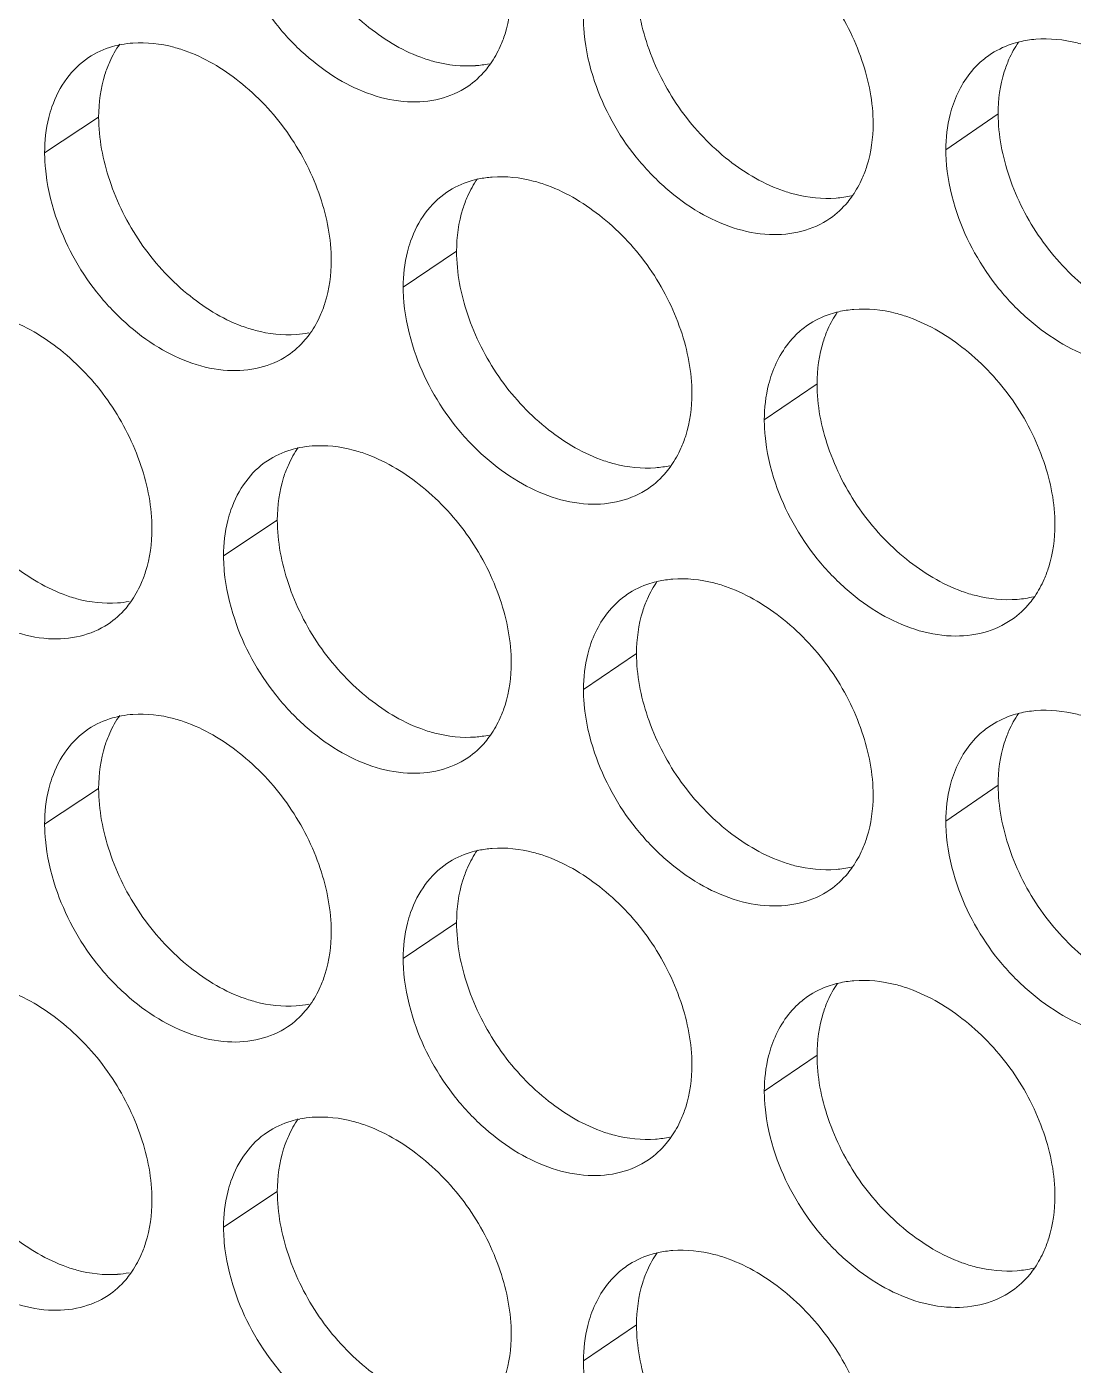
# Model space of a CAD drawing. Header units: millimetres. Extents: x 1177 to 4147, y 93 to 2194.
# Drawn here: x 2640.08 to 2652.35, y 939.57 to 955.27 of the extents above; entities that cross this region are included whole.
import ezdxf

# ---------------------------------------------------------------- set-up
doc = ezdxf.new("R2010")
doc.units = ezdxf.units.MM
doc.header["$LTSCALE"] = 0.1
doc.layers.get('0').update_dxf_attribs({"lineweight": 13})
doc.layers.add('标注', color=251, linetype='Continuous', lineweight=9)

# ---------------------------------------------------------------- blocks, each defined once
blk = doc.blocks.new('02')
at = {"layer": '标注'}
for p, q in [((4541.875, 954.431), (4540.97, 953.833)), ((4556.945, 954.488), (4556.068, 953.88)), ((4547.872, 952.183), (4546.977, 951.581)), ((4553.91, 949.962), (4553.027, 949.356)), ((4544.868, 947.679), (4543.968, 947.079)), ((4550.886, 945.444), (4549.997, 944.84)), ((4541.875, 943.181), (4540.97, 942.583)), ((4541.875, 943.181), (4540.97, 942.583)), ((4556.945, 943.238), (4556.068, 942.63)), ((4547.872, 940.933), (4546.977, 940.331)), ((4547.872, 940.933), (4546.977, 940.331)), ((4553.91, 938.712), (4553.027, 938.106)), ((4553.91, 938.712), (4553.027, 938.106)), ((4544.868, 936.429), (4543.968, 935.829)), ((4550.886, 934.194), (4549.997, 933.59))]:
    blk.add_line(p, q, dxfattribs=at)
for centre, radius, start, end in [((4542.574, 953.933), 1.743, 94.0754, 100.4818), ((4548.059, 957.034), 1.746, 274.2779, 281.7562), ((4548.6, 951.671), 1.76, 94.3009, 101.6849), ((4554.092, 954.831), 1.763, 274.5012, 282.9601), ((4554.669, 949.438), 1.776, 94.5239, 102.8809), ((4545.059, 952.521), 1.738, 274.1654, 281.1515), ((4545.582, 947.173), 1.752, 94.1885, 101.0843), ((4551.07, 950.304), 1.755, 274.3898, 282.359), ((4551.629, 944.926), 1.768, 94.4127, 102.2837), ((4542.068, 948.015), 1.73, 274.0522, 280.545), ((4542.574, 942.683), 1.743, 94.0754, 100.4818), ((4542.574, 942.683), 1.743, 94.0754, 100.4818), ((4548.059, 945.784), 1.746, 274.2779, 281.7562), ((4548.6, 940.421), 1.76, 94.3009, 101.6849), ((4548.6, 940.421), 1.76, 94.3009, 101.6849), ((4554.092, 943.581), 1.763, 274.5012, 282.9601), ((4554.669, 938.188), 1.776, 94.5239, 102.8809), ((4554.669, 938.188), 1.776, 94.5239, 102.8809), ((4545.059, 941.271), 1.738, 274.1654, 281.1515), ((4545.059, 941.271), 1.738, 274.1654, 281.1515), ((4545.582, 935.923), 1.752, 94.1885, 101.0843), ((4551.07, 939.054), 1.755, 274.3898, 282.359), ((4551.07, 939.054), 1.755, 274.3898, 282.359), ((4551.629, 933.676), 1.768, 94.4127, 102.2837), ((4542.068, 936.765), 1.73, 274.0522, 280.545)]:
    blk.add_arc(centre, radius, start, end, dxfattribs=at)
for points, knots in [([(4544.868, 958.929), (4544.868, 958.569), (4545.014, 957.822), (4545.526, 956.799), (4546.294, 955.956), (4546.937, 955.557), (4547.27, 955.433)], [0, 0, 0, 0, 0.241933, 0.501777, 0.760722, 1, 1, 1, 1]), ([(4554.85, 954.319), (4554.85, 954.679), (4554.703, 955.425), (4554.182, 956.445), (4553.405, 957.283), (4552.756, 957.678), (4552.42, 957.8)], [0, 0, 0, 0, 0.241318, 0.500698, 0.759842, 1, 1, 1, 1]), ([(4544.154, 957.265), (4544.306, 956.81), (4544.659, 956.161), (4545.315, 955.469), (4546.016, 954.941), (4546.82, 954.644), (4547.586, 954.706), (4547.916, 954.849), (4548.058, 954.944)], [0, 0, 0, 0, 0.281084, 0.421471, 0.556119, 0.794437, 0.900161, 1, 1, 1, 1]), ([(4550.886, 956.694), (4550.886, 956.335), (4551.032, 955.588), (4551.549, 954.567), (4552.323, 953.728), (4552.969, 953.332), (4553.305, 953.21)], [0, 0, 0, 0, 0.241622, 0.501159, 0.760144, 1, 1, 1, 1]), ([(4548.603, 955.615), (4548.634, 955.683), (4548.745, 955.978), (4548.788, 956.296), (4548.788, 956.535)], [0, 0, 0, 0, 0.237722, 1, 1, 1, 1]), ([(4549.997, 956.09), (4549.997, 956.003), (4550.015, 955.643), (4550.096, 955.287), (4550.184, 955.028)], [0, 0, 0, 0, 0.239751, 1, 1, 1, 1]), ([(4543.368, 955.527), (4543.291, 955.556), (4542.995, 955.651), (4542.678, 955.688), (4542.45, 955.672)], [0, 0, 0, 0, 0.264388, 1, 1, 1, 1]), ([(4557.303, 955.692), (4557.256, 955.681), (4557.076, 955.629), (4556.904, 955.545), (4556.789, 955.465)], [0, 0, 0, 0, 0.254756, 1, 1, 1, 1]), ([(4558.508, 955.602), (4558.429, 955.63), (4558.127, 955.722), (4557.806, 955.754), (4557.574, 955.735)], [0, 0, 0, 0, 0.263682, 1, 1, 1, 1]), ([(4542.257, 955.647), (4542.207, 955.638), (4542.013, 955.593), (4541.828, 955.51), (4541.705, 955.428)], [0, 0, 0, 0, 0.255672, 1, 1, 1, 1]), ([(4545.772, 952.029), (4545.772, 952.389), (4545.626, 953.136), (4545.112, 954.158), (4544.343, 955.001), (4543.701, 955.402), (4543.368, 955.527)], [0, 0, 0, 0, 0.241786, 0.501627, 0.760712, 1, 1, 1, 1]), ([(4556.789, 955.465), (4556.722, 955.418), (4556.461, 955.201), (4556.28, 954.895), (4556.195, 954.654)], [0, 0, 0, 0, 0.243134, 1, 1, 1, 1]), ([(4541.705, 955.428), (4541.564, 955.335), (4541.31, 955.086), (4541.152, 954.771), (4541.093, 954.602)], [0, 0, 0, 0, 0.485181, 1, 1, 1, 1]), ([(4542.06, 955.356), (4542.029, 955.287), (4541.918, 954.992), (4541.875, 954.672), (4541.875, 954.431)], [0, 0, 0, 0, 0.237286, 1, 1, 1, 1]), ([(4547.27, 955.433), (4547.347, 955.405), (4547.644, 955.31), (4547.961, 955.275), (4548.189, 955.292)], [0, 0, 0, 0, 0.264022, 1, 1, 1, 1]), ([(4548.058, 954.944), (4548.169, 955.019), (4548.303, 955.142), (4548.412, 955.285), (4548.438, 955.322)], [0, 0, 0, 0, 0.745468, 1, 1, 1, 1]), ([(4557.126, 955.399), (4557.096, 955.331), (4556.987, 955.039), (4556.945, 954.725), (4556.945, 954.488)], [0, 0, 0, 0, 0.238208, 1, 1, 1, 1]), ([(4550.184, 955.028), (4550.338, 954.572), (4550.695, 953.922), (4551.358, 953.232), (4552.068, 952.707), (4552.881, 952.417), (4553.652, 952.488), (4553.984, 952.634), (4554.126, 952.732)], [0, 0, 0, 0, 0.280322, 0.420487, 0.555043, 0.793636, 0.899726, 1, 1, 1, 1]), ([(4541.093, 954.602), (4541.073, 954.543), (4540.999, 954.294), (4540.97, 954.031), (4540.97, 953.833)], [0, 0, 0, 0, 0.239402, 1, 1, 1, 1]), ([(4556.195, 954.654), (4556.174, 954.595), (4556.098, 954.343), (4556.068, 954.079), (4556.068, 953.88)], [0, 0, 0, 0, 0.239901, 1, 1, 1, 1]), ([(4541.875, 954.431), (4541.875, 954.072), (4542.02, 953.324), (4542.531, 952.301), (4543.296, 951.456), (4543.936, 951.055), (4544.269, 950.93)], [0, 0, 0, 0, 0.24209, 0.502088, 0.761013, 1, 1, 1, 1]), ([(4556.945, 954.488), (4556.945, 954.129), (4557.093, 953.382), (4557.613, 952.363), (4558.393, 951.528), (4559.043, 951.136), (4559.38, 951.015)], [0, 0, 0, 0, 0.241314, 0.500547, 0.759571, 1, 1, 1, 1]), ([(4554.668, 953.405), (4554.698, 953.473), (4554.808, 953.766), (4554.85, 954.082), (4554.85, 954.319)], [0, 0, 0, 0, 0.238095, 1, 1, 1, 1]), ([(4540.97, 953.833), (4540.97, 953.747), (4540.987, 953.386), (4541.068, 953.03), (4541.154, 952.77)], [0, 0, 0, 0, 0.239627, 1, 1, 1, 1]), ([(4556.068, 953.88), (4556.068, 953.793), (4556.086, 953.433), (4556.167, 953.078), (4556.256, 952.818)], [0, 0, 0, 0, 0.239836, 1, 1, 1, 1]), ([(4549.392, 953.286), (4549.315, 953.314), (4549.017, 953.408), (4548.698, 953.443), (4548.468, 953.426)], [0, 0, 0, 0, 0.264101, 1, 1, 1, 1]), ([(4548.244, 953.394), (4548.195, 953.384), (4548.007, 953.336), (4547.827, 953.253), (4547.707, 953.172)], [0, 0, 0, 0, 0.255291, 1, 1, 1, 1]), ([(4551.814, 949.799), (4551.814, 950.158), (4551.667, 950.905), (4551.148, 951.926), (4550.374, 952.765), (4549.727, 953.162), (4549.392, 953.286)], [0, 0, 0, 0, 0.241473, 0.501006, 0.760131, 1, 1, 1, 1]), ([(4547.707, 953.172), (4547.569, 953.078), (4547.318, 952.831), (4547.161, 952.519), (4547.102, 952.352)], [0, 0, 0, 0, 0.485902, 1, 1, 1, 1]), ([(4548.055, 953.103), (4548.025, 953.034), (4547.914, 952.74), (4547.872, 952.422), (4547.872, 952.183)], [0, 0, 0, 0, 0.23765, 1, 1, 1, 1]), ([(4553.305, 953.21), (4553.382, 953.182), (4553.681, 953.089), (4554, 953.055), (4554.23, 953.073)], [0, 0, 0, 0, 0.263742, 1, 1, 1, 1]), ([(4554.126, 952.732), (4554.237, 952.809), (4554.372, 952.934), (4554.481, 953.079), (4554.507, 953.117)], [0, 0, 0, 0, 0.745554, 1, 1, 1, 1]), ([(4541.154, 952.77), (4541.306, 952.315), (4541.657, 951.667), (4542.309, 950.973), (4543.006, 950.443), (4543.806, 950.143), (4544.569, 950.202), (4544.899, 950.342), (4545.04, 950.436)], [0, 0, 0, 0, 0.281468, 0.421967, 0.556662, 0.794843, 0.900382, 1, 1, 1, 1]), ([(4556.256, 952.818), (4556.412, 952.361), (4556.774, 951.711), (4557.443, 951.023), (4558.006, 950.616), (4558.601, 950.347), (4559.198, 950.241), (4559.76, 950.297), (4560.093, 950.449), (4560.235, 950.549)], [0, 0, 0, 0, 0.27906, 0.418751, 0.552974, 0.678194, 0.793225, 0.899482, 1, 1, 1, 1]), ([(4547.102, 952.352), (4547.082, 952.293), (4547.007, 952.042), (4546.977, 951.779), (4546.977, 951.581)], [0, 0, 0, 0, 0.2396, 1, 1, 1, 1]), ([(4547.872, 952.183), (4547.872, 951.823), (4548.018, 951.076), (4548.532, 950.055), (4549.303, 949.214), (4549.948, 948.816), (4550.282, 948.693)], [0, 0, 0, 0, 0.241777, 0.501467, 0.760433, 1, 1, 1, 1]), ([(4545.587, 951.106), (4545.618, 951.174), (4545.729, 951.469), (4545.772, 951.789), (4545.772, 952.029)], [0, 0, 0, 0, 0.237534, 1, 1, 1, 1]), ([(4546.977, 951.581), (4546.977, 951.494), (4546.995, 951.134), (4547.076, 950.778), (4547.163, 950.518)], [0, 0, 0, 0, 0.23971, 1, 1, 1, 1]), ([(4555.459, 951.072), (4555.381, 951.101), (4555.08, 951.193), (4554.76, 951.227), (4554.529, 951.208)], [0, 0, 0, 0, 0.26382, 1, 1, 1, 1]), ([(4542.768, 947.53), (4542.768, 947.89), (4542.622, 948.637), (4542.109, 949.66), (4541.344, 950.505), (4540.704, 950.907), (4540.371, 951.033)], [0, 0, 0, 0, 0.241944, 0.50194, 0.761004, 1, 1, 1, 1]), ([(4554.273, 951.169), (4554.226, 951.158), (4554.042, 951.108), (4553.868, 951.024), (4553.752, 950.944)], [0, 0, 0, 0, 0.254929, 1, 1, 1, 1]), ([(4557.897, 947.597), (4557.897, 947.956), (4557.749, 948.703), (4557.227, 949.722), (4556.446, 950.558), (4555.796, 950.951), (4555.459, 951.072)], [0, 0, 0, 0, 0.241164, 0.500391, 0.759555, 1, 1, 1, 1]), ([(4544.269, 950.93), (4544.346, 950.902), (4544.641, 950.807), (4544.957, 950.77), (4545.185, 950.787)], [0, 0, 0, 0, 0.264165, 1, 1, 1, 1]), ([(4545.04, 950.436), (4545.15, 950.51), (4545.285, 950.632), (4545.394, 950.773), (4545.42, 950.81)], [0, 0, 0, 0, 0.745425, 1, 1, 1, 1]), ([(4553.752, 950.944), (4553.684, 950.897), (4553.42, 950.679), (4553.239, 950.372), (4553.154, 950.129)], [0, 0, 0, 0, 0.242946, 1, 1, 1, 1]), ([(4554.092, 950.876), (4554.062, 950.808), (4553.953, 950.516), (4553.91, 950.2), (4553.91, 949.962)], [0, 0, 0, 0, 0.238023, 1, 1, 1, 1]), ([(4547.163, 950.518), (4547.317, 950.062), (4547.672, 949.413), (4548.331, 948.722), (4549.037, 948.195), (4549.845, 947.902), (4550.614, 947.968), (4550.945, 948.113), (4551.087, 948.209)], [0, 0, 0, 0, 0.280702, 0.420977, 0.555579, 0.794035, 0.899943, 1, 1, 1, 1]), ([(4553.154, 950.129), (4553.133, 950.07), (4553.057, 949.819), (4553.027, 949.555), (4553.027, 949.356)], [0, 0, 0, 0, 0.2398, 1, 1, 1, 1]), ([(4538.893, 949.941), (4538.893, 949.581), (4539.037, 948.834), (4539.546, 947.809), (4540.308, 946.963), (4540.946, 946.561), (4541.278, 946.435)], [0, 0, 0, 0, 0.242248, 0.5024, 0.761305, 1, 1, 1, 1]), ([(4553.91, 949.962), (4553.91, 949.603), (4554.057, 948.857), (4554.576, 947.837), (4555.352, 946.999), (4556.001, 946.606), (4556.337, 946.484)], [0, 0, 0, 0, 0.241468, 0.500853, 0.759857, 1, 1, 1, 1]), ([(4551.63, 948.881), (4551.661, 948.949), (4551.771, 949.243), (4551.814, 949.56), (4551.814, 949.799)], [0, 0, 0, 0, 0.237909, 1, 1, 1, 1]), ([(4553.027, 949.356), (4553.027, 949.27), (4553.045, 948.91), (4553.127, 948.554), (4553.215, 948.294)], [0, 0, 0, 0, 0.239793, 1, 1, 1, 1]), ([(4545.245, 948.892), (4545.196, 948.882), (4545.005, 948.836), (4544.822, 948.753), (4544.701, 948.671)], [0, 0, 0, 0, 0.255479, 1, 1, 1, 1]), ([(4546.375, 948.778), (4546.298, 948.806), (4546, 948.901), (4545.683, 948.937), (4545.454, 948.92)], [0, 0, 0, 0, 0.264244, 1, 1, 1, 1]), ([(4548.788, 945.285), (4548.788, 945.645), (4548.641, 946.392), (4548.125, 947.414), (4547.353, 948.255), (4546.709, 948.653), (4546.375, 948.778)], [0, 0, 0, 0, 0.241629, 0.501316, 0.760421, 1, 1, 1, 1]), ([(4544.701, 948.671), (4544.561, 948.578), (4544.309, 948.33), (4544.151, 948.016), (4544.092, 947.848)], [0, 0, 0, 0, 0.485545, 1, 1, 1, 1]), ([(4545.053, 948.601), (4545.022, 948.533), (4544.911, 948.238), (4544.868, 947.919), (4544.868, 947.679)], [0, 0, 0, 0, 0.237462, 1, 1, 1, 1]), ([(4550.282, 948.693), (4550.359, 948.665), (4550.657, 948.571), (4550.975, 948.536), (4551.205, 948.554)], [0, 0, 0, 0, 0.263881, 1, 1, 1, 1]), ([(4551.087, 948.209), (4551.198, 948.285), (4551.332, 948.41), (4551.441, 948.553), (4551.467, 948.591)], [0, 0, 0, 0, 0.745511, 1, 1, 1, 1]), ([(4538.166, 948.282), (4538.317, 947.827), (4538.665, 947.179), (4539.314, 946.484), (4540.007, 945.953), (4540.802, 945.65), (4541.563, 945.704), (4541.891, 945.842), (4542.032, 945.935)], [0, 0, 0, 0, 0.281854, 0.422466, 0.557209, 0.795252, 0.900604, 1, 1, 1, 1]), ([(4553.215, 948.294), (4553.37, 947.838), (4553.729, 947.188), (4554.396, 946.499), (4555.11, 945.975), (4555.927, 945.689), (4556.701, 945.764), (4557.033, 945.913), (4557.175, 946.012)], [0, 0, 0, 0, 0.279944, 0.419999, 0.55451, 0.793241, 0.899512, 1, 1, 1, 1]), ([(4544.092, 947.848), (4544.072, 947.789), (4543.997, 947.539), (4543.968, 947.277), (4543.968, 947.079)], [0, 0, 0, 0, 0.239501, 1, 1, 1, 1]), ([(4544.868, 947.679), (4544.868, 947.319), (4545.014, 946.572), (4545.526, 945.549), (4546.294, 944.706), (4546.937, 944.307), (4547.27, 944.183)], [0, 0, 0, 0, 0.241933, 0.501777, 0.760722, 1, 1, 1, 1]), ([(4542.582, 946.606), (4542.613, 946.674), (4542.725, 946.97), (4542.768, 947.289), (4542.768, 947.53)], [0, 0, 0, 0, 0.237376, 1, 1, 1, 1]), ([(4557.715, 946.686), (4557.745, 946.754), (4557.854, 947.045), (4557.897, 947.36), (4557.897, 947.597)], [0, 0, 0, 0, 0.23828, 1, 1, 1, 1]), ([(4543.968, 947.079), (4543.968, 946.992), (4543.986, 946.632), (4544.066, 946.275), (4544.154, 946.015)], [0, 0, 0, 0, 0.239668, 1, 1, 1, 1]), ([(4552.42, 946.55), (4552.343, 946.579), (4552.043, 946.672), (4551.724, 946.707), (4551.493, 946.688)], [0, 0, 0, 0, 0.26396, 1, 1, 1, 1]), ([(4551.253, 946.653), (4551.205, 946.643), (4551.02, 946.594), (4550.843, 946.51), (4550.724, 946.429)], [0, 0, 0, 0, 0.255107, 1, 1, 1, 1]), ([(4554.85, 943.069), (4554.85, 943.429), (4554.703, 944.175), (4554.182, 945.195), (4553.405, 946.033), (4552.756, 946.428), (4552.42, 946.55)], [0, 0, 0, 0, 0.241318, 0.500698, 0.759842, 1, 1, 1, 1]), ([(4556.337, 946.484), (4556.415, 946.456), (4556.715, 946.364), (4557.035, 946.331), (4557.266, 946.35)], [0, 0, 0, 0, 0.263604, 1, 1, 1, 1]), ([(4541.278, 946.435), (4541.354, 946.406), (4541.649, 946.31), (4541.964, 946.273), (4542.191, 946.289)], [0, 0, 0, 0, 0.264309, 1, 1, 1, 1]), ([(4542.032, 945.935), (4542.142, 946.008), (4542.277, 946.129), (4542.386, 946.269), (4542.412, 946.306)], [0, 0, 0, 0, 0.74538, 1, 1, 1, 1]), ([(4550.724, 946.429), (4550.656, 946.382), (4550.391, 946.165), (4550.209, 945.856), (4550.123, 945.612)], [0, 0, 0, 0, 0.242752, 1, 1, 1, 1]), ([(4551.068, 946.361), (4551.038, 946.293), (4550.928, 945.999), (4550.886, 945.683), (4550.886, 945.444)], [0, 0, 0, 0, 0.237837, 1, 1, 1, 1]), ([(4557.175, 946.012), (4557.287, 946.089), (4557.422, 946.216), (4557.531, 946.362), (4557.557, 946.4)], [0, 0, 0, 0, 0.745595, 1, 1, 1, 1]), ([(4544.154, 946.015), (4544.306, 945.56), (4544.659, 944.911), (4545.315, 944.219), (4546.016, 943.691), (4546.82, 943.394), (4547.586, 943.456), (4547.916, 943.599), (4548.058, 943.694)], [0, 0, 0, 0, 0.281084, 0.421471, 0.556119, 0.794437, 0.900161, 1, 1, 1, 1]), ([(4550.123, 945.612), (4550.102, 945.553), (4550.027, 945.302), (4549.997, 945.039), (4549.997, 944.84)], [0, 0, 0, 0, 0.2397, 1, 1, 1, 1]), ([(4550.886, 945.444), (4550.886, 945.085), (4551.032, 944.338), (4551.549, 943.317), (4552.323, 942.478), (4552.969, 942.082), (4553.305, 941.96)], [0, 0, 0, 0, 0.241622, 0.501159, 0.760144, 1, 1, 1, 1]), ([(4548.603, 944.365), (4548.634, 944.433), (4548.745, 944.728), (4548.788, 945.046), (4548.788, 945.285)], [0, 0, 0, 0, 0.237722, 1, 1, 1, 1]), ([(4549.997, 944.84), (4549.997, 944.753), (4550.015, 944.393), (4550.096, 944.037), (4550.184, 943.778)], [0, 0, 0, 0, 0.239751, 1, 1, 1, 1]), ([(4558.508, 944.352), (4558.429, 944.38), (4558.127, 944.472), (4557.806, 944.504), (4557.574, 944.485)], [0, 0, 0, 0, 0.263682, 1, 1, 1, 1]), ([(4542.257, 944.397), (4542.207, 944.388), (4542.013, 944.343), (4541.828, 944.26), (4541.705, 944.178)], [0, 0, 0, 0, 0.255672, 1, 1, 1, 1]), ([(4542.257, 944.397), (4542.207, 944.388), (4542.013, 944.343), (4541.828, 944.26), (4541.705, 944.178)], [0, 0, 0, 0, 0.255672, 1, 1, 1, 1]), ([(4543.368, 944.277), (4543.291, 944.306), (4542.995, 944.401), (4542.678, 944.438), (4542.45, 944.422)], [0, 0, 0, 0, 0.264388, 1, 1, 1, 1]), ([(4543.368, 944.277), (4543.291, 944.306), (4542.995, 944.401), (4542.678, 944.438), (4542.45, 944.422)], [0, 0, 0, 0, 0.264388, 1, 1, 1, 1]), ([(4545.772, 940.779), (4545.772, 941.139), (4545.626, 941.886), (4545.112, 942.908), (4544.343, 943.751), (4543.701, 944.152), (4543.368, 944.277)], [0, 0, 0, 0, 0.241786, 0.501627, 0.760712, 1, 1, 1, 1]), ([(4545.772, 940.779), (4545.772, 941.139), (4545.626, 941.886), (4545.112, 942.908), (4544.343, 943.751), (4543.701, 944.152), (4543.368, 944.277)], [0, 0, 0, 0, 0.241786, 0.501627, 0.760712, 1, 1, 1, 1]), ([(4557.303, 944.442), (4557.256, 944.431), (4557.076, 944.379), (4556.904, 944.295), (4556.789, 944.215)], [0, 0, 0, 0, 0.254756, 1, 1, 1, 1]), ([(4541.705, 944.178), (4541.564, 944.085), (4541.31, 943.836), (4541.152, 943.521), (4541.093, 943.352)], [0, 0, 0, 0, 0.485181, 1, 1, 1, 1]), ([(4541.705, 944.178), (4541.564, 944.085), (4541.31, 943.836), (4541.152, 943.521), (4541.093, 943.352)], [0, 0, 0, 0, 0.485181, 1, 1, 1, 1]), ([(4542.06, 944.106), (4542.029, 944.037), (4541.918, 943.742), (4541.875, 943.422), (4541.875, 943.181)], [0, 0, 0, 0, 0.237286, 1, 1, 1, 1]), ([(4542.06, 944.106), (4542.029, 944.037), (4541.918, 943.742), (4541.875, 943.422), (4541.875, 943.181)], [0, 0, 0, 0, 0.237286, 1, 1, 1, 1]), ([(4547.27, 944.183), (4547.347, 944.155), (4547.644, 944.06), (4547.961, 944.025), (4548.189, 944.042)], [0, 0, 0, 0, 0.264022, 1, 1, 1, 1]), ([(4548.058, 943.694), (4548.169, 943.769), (4548.303, 943.892), (4548.412, 944.035), (4548.438, 944.072)], [0, 0, 0, 0, 0.745468, 1, 1, 1, 1]), ([(4556.789, 944.215), (4556.722, 944.168), (4556.461, 943.951), (4556.28, 943.645), (4556.195, 943.404)], [0, 0, 0, 0, 0.243134, 1, 1, 1, 1]), ([(4557.126, 944.149), (4557.096, 944.081), (4556.987, 943.789), (4556.945, 943.475), (4556.945, 943.238)], [0, 0, 0, 0, 0.238208, 1, 1, 1, 1]), ([(4550.184, 943.778), (4550.338, 943.322), (4550.695, 942.672), (4551.358, 941.982), (4552.068, 941.457), (4552.881, 941.167), (4553.652, 941.238), (4553.984, 941.384), (4554.126, 941.482)], [0, 0, 0, 0, 0.280322, 0.420487, 0.555043, 0.793636, 0.899726, 1, 1, 1, 1]), ([(4541.093, 943.352), (4541.073, 943.293), (4540.999, 943.044), (4540.97, 942.781), (4540.97, 942.583)], [0, 0, 0, 0, 0.239402, 1, 1, 1, 1]), ([(4541.093, 943.352), (4541.073, 943.293), (4540.999, 943.044), (4540.97, 942.781), (4540.97, 942.583)], [0, 0, 0, 0, 0.239402, 1, 1, 1, 1]), ([(4556.195, 943.404), (4556.174, 943.345), (4556.098, 943.093), (4556.068, 942.829), (4556.068, 942.63)], [0, 0, 0, 0, 0.239901, 1, 1, 1, 1]), ([(4541.875, 943.181), (4541.875, 942.822), (4542.02, 942.074), (4542.531, 941.051), (4543.296, 940.206), (4543.936, 939.805), (4544.269, 939.68)], [0, 0, 0, 0, 0.24209, 0.502088, 0.761013, 1, 1, 1, 1]), ([(4541.875, 943.181), (4541.875, 942.822), (4542.02, 942.074), (4542.531, 941.051), (4543.296, 940.206), (4543.936, 939.805), (4544.269, 939.68)], [0, 0, 0, 0, 0.24209, 0.502088, 0.761013, 1, 1, 1, 1]), ([(4556.945, 943.238), (4556.945, 942.879), (4557.093, 942.132), (4557.613, 941.113), (4558.393, 940.278), (4559.043, 939.886), (4559.38, 939.765)], [0, 0, 0, 0, 0.241314, 0.500547, 0.759571, 1, 1, 1, 1]), ([(4554.668, 942.155), (4554.698, 942.223), (4554.808, 942.516), (4554.85, 942.832), (4554.85, 943.069)], [0, 0, 0, 0, 0.238095, 1, 1, 1, 1]), ([(4540.97, 942.583), (4540.97, 942.497), (4540.987, 942.136), (4541.068, 941.78), (4541.154, 941.52)], [0, 0, 0, 0, 0.239627, 1, 1, 1, 1]), ([(4540.97, 942.583), (4540.97, 942.497), (4540.987, 942.136), (4541.068, 941.78), (4541.154, 941.52)], [0, 0, 0, 0, 0.239627, 1, 1, 1, 1]), ([(4556.068, 942.63), (4556.068, 942.543), (4556.086, 942.183), (4556.167, 941.828), (4556.256, 941.568)], [0, 0, 0, 0, 0.239836, 1, 1, 1, 1]), ([(4548.244, 942.144), (4548.195, 942.134), (4548.007, 942.086), (4547.827, 942.003), (4547.707, 941.922)], [0, 0, 0, 0, 0.255291, 1, 1, 1, 1]), ([(4548.244, 942.144), (4548.195, 942.134), (4548.007, 942.086), (4547.827, 942.003), (4547.707, 941.922)], [0, 0, 0, 0, 0.255291, 1, 1, 1, 1]), ([(4549.392, 942.036), (4549.315, 942.064), (4549.017, 942.158), (4548.698, 942.193), (4548.468, 942.176)], [0, 0, 0, 0, 0.264101, 1, 1, 1, 1]), ([(4549.392, 942.036), (4549.315, 942.064), (4549.017, 942.158), (4548.698, 942.193), (4548.468, 942.176)], [0, 0, 0, 0, 0.264101, 1, 1, 1, 1]), ([(4551.814, 938.549), (4551.814, 938.908), (4551.667, 939.655), (4551.148, 940.676), (4550.374, 941.515), (4549.727, 941.912), (4549.392, 942.036)], [0, 0, 0, 0, 0.241473, 0.501006, 0.760131, 1, 1, 1, 1]), ([(4551.814, 938.549), (4551.814, 938.908), (4551.667, 939.655), (4551.148, 940.676), (4550.374, 941.515), (4549.727, 941.912), (4549.392, 942.036)], [0, 0, 0, 0, 0.241473, 0.501006, 0.760131, 1, 1, 1, 1]), ([(4547.707, 941.922), (4547.569, 941.828), (4547.318, 941.581), (4547.161, 941.269), (4547.102, 941.102)], [0, 0, 0, 0, 0.485902, 1, 1, 1, 1]), ([(4547.707, 941.922), (4547.569, 941.828), (4547.318, 941.581), (4547.161, 941.269), (4547.102, 941.102)], [0, 0, 0, 0, 0.485902, 1, 1, 1, 1]), ([(4548.055, 941.853), (4548.025, 941.784), (4547.914, 941.49), (4547.872, 941.172), (4547.872, 940.933)], [0, 0, 0, 0, 0.23765, 1, 1, 1, 1]), ([(4548.055, 941.853), (4548.025, 941.784), (4547.914, 941.49), (4547.872, 941.172), (4547.872, 940.933)], [0, 0, 0, 0, 0.23765, 1, 1, 1, 1]), ([(4553.305, 941.96), (4553.382, 941.932), (4553.681, 941.839), (4554, 941.805), (4554.23, 941.823)], [0, 0, 0, 0, 0.263742, 1, 1, 1, 1]), ([(4554.126, 941.482), (4554.237, 941.559), (4554.372, 941.684), (4554.481, 941.829), (4554.507, 941.867)], [0, 0, 0, 0, 0.745554, 1, 1, 1, 1]), ([(4556.256, 941.568), (4556.412, 941.111), (4556.774, 940.461), (4557.443, 939.773), (4558.006, 939.366), (4558.601, 939.097), (4559.198, 938.991), (4559.76, 939.047), (4560.093, 939.199), (4560.235, 939.299)], [0, 0, 0, 0, 0.27906, 0.418751, 0.552974, 0.678194, 0.793225, 0.899482, 1, 1, 1, 1]), ([(4541.154, 941.52), (4541.306, 941.065), (4541.657, 940.417), (4542.309, 939.723), (4543.006, 939.193), (4543.806, 938.893), (4544.569, 938.952), (4544.899, 939.092), (4545.04, 939.186)], [0, 0, 0, 0, 0.281468, 0.421967, 0.556662, 0.794843, 0.900382, 1, 1, 1, 1]), ([(4541.154, 941.52), (4541.306, 941.065), (4541.657, 940.417), (4542.309, 939.723), (4543.006, 939.193), (4543.806, 938.893), (4544.569, 938.952), (4544.899, 939.092), (4545.04, 939.186)], [0, 0, 0, 0, 0.281468, 0.421967, 0.556662, 0.794843, 0.900382, 1, 1, 1, 1]), ([(4547.102, 941.102), (4547.082, 941.043), (4547.007, 940.792), (4546.977, 940.529), (4546.977, 940.331)], [0, 0, 0, 0, 0.2396, 1, 1, 1, 1]), ([(4547.102, 941.102), (4547.082, 941.043), (4547.007, 940.792), (4546.977, 940.529), (4546.977, 940.331)], [0, 0, 0, 0, 0.2396, 1, 1, 1, 1]), ([(4547.872, 940.933), (4547.872, 940.573), (4548.018, 939.826), (4548.532, 938.805), (4549.303, 937.964), (4549.948, 937.566), (4550.282, 937.443)], [0, 0, 0, 0, 0.241777, 0.501467, 0.760433, 1, 1, 1, 1]), ([(4547.872, 940.933), (4547.872, 940.573), (4548.018, 939.826), (4548.532, 938.805), (4549.303, 937.964), (4549.948, 937.566), (4550.282, 937.443)], [0, 0, 0, 0, 0.241777, 0.501467, 0.760433, 1, 1, 1, 1]), ([(4545.587, 939.856), (4545.618, 939.924), (4545.729, 940.219), (4545.772, 940.539), (4545.772, 940.779)], [0, 0, 0, 0, 0.237534, 1, 1, 1, 1]), ([(4545.587, 939.856), (4545.618, 939.924), (4545.729, 940.219), (4545.772, 940.539), (4545.772, 940.779)], [0, 0, 0, 0, 0.237534, 1, 1, 1, 1]), ([(4546.977, 940.331), (4546.977, 940.244), (4546.995, 939.884), (4547.076, 939.528), (4547.163, 939.268)], [0, 0, 0, 0, 0.23971, 1, 1, 1, 1]), ([(4546.977, 940.331), (4546.977, 940.244), (4546.995, 939.884), (4547.076, 939.528), (4547.163, 939.268)], [0, 0, 0, 0, 0.23971, 1, 1, 1, 1]), ([(4542.768, 936.28), (4542.768, 936.64), (4542.622, 937.387), (4542.109, 938.41), (4541.344, 939.255), (4540.704, 939.657), (4540.371, 939.783)], [0, 0, 0, 0, 0.241944, 0.50194, 0.761004, 1, 1, 1, 1]), ([(4554.273, 939.919), (4554.226, 939.908), (4554.042, 939.858), (4553.868, 939.774), (4553.752, 939.694)], [0, 0, 0, 0, 0.254929, 1, 1, 1, 1]), ([(4554.273, 939.919), (4554.226, 939.908), (4554.042, 939.858), (4553.868, 939.774), (4553.752, 939.694)], [0, 0, 0, 0, 0.254929, 1, 1, 1, 1]), ([(4555.459, 939.822), (4555.381, 939.851), (4555.08, 939.943), (4554.76, 939.977), (4554.529, 939.958)], [0, 0, 0, 0, 0.26382, 1, 1, 1, 1]), ([(4555.459, 939.822), (4555.381, 939.851), (4555.08, 939.943), (4554.76, 939.977), (4554.529, 939.958)], [0, 0, 0, 0, 0.26382, 1, 1, 1, 1]), ([(4557.897, 936.347), (4557.897, 936.706), (4557.749, 937.453), (4557.227, 938.472), (4556.446, 939.308), (4555.796, 939.701), (4555.459, 939.822)], [0, 0, 0, 0, 0.241164, 0.500391, 0.759555, 1, 1, 1, 1]), ([(4557.897, 936.347), (4557.897, 936.706), (4557.749, 937.453), (4557.227, 938.472), (4556.446, 939.308), (4555.796, 939.701), (4555.459, 939.822)], [0, 0, 0, 0, 0.241164, 0.500391, 0.759555, 1, 1, 1, 1]), ([(4544.269, 939.68), (4544.346, 939.652), (4544.641, 939.557), (4544.957, 939.52), (4545.185, 939.537)], [0, 0, 0, 0, 0.264165, 1, 1, 1, 1]), ([(4544.269, 939.68), (4544.346, 939.652), (4544.641, 939.557), (4544.957, 939.52), (4545.185, 939.537)], [0, 0, 0, 0, 0.264165, 1, 1, 1, 1]), ([(4545.04, 939.186), (4545.15, 939.26), (4545.285, 939.382), (4545.394, 939.523), (4545.42, 939.56)], [0, 0, 0, 0, 0.745425, 1, 1, 1, 1]), ([(4545.04, 939.186), (4545.15, 939.26), (4545.285, 939.382), (4545.394, 939.523), (4545.42, 939.56)], [0, 0, 0, 0, 0.745425, 1, 1, 1, 1]), ([(4553.752, 939.694), (4553.684, 939.647), (4553.42, 939.429), (4553.239, 939.122), (4553.154, 938.879)], [0, 0, 0, 0, 0.242946, 1, 1, 1, 1]), ([(4553.752, 939.694), (4553.684, 939.647), (4553.42, 939.429), (4553.239, 939.122), (4553.154, 938.879)], [0, 0, 0, 0, 0.242946, 1, 1, 1, 1]), ([(4554.092, 939.626), (4554.062, 939.558), (4553.953, 939.266), (4553.91, 938.95), (4553.91, 938.712)], [0, 0, 0, 0, 0.238023, 1, 1, 1, 1]), ([(4554.092, 939.626), (4554.062, 939.558), (4553.953, 939.266), (4553.91, 938.95), (4553.91, 938.712)], [0, 0, 0, 0, 0.238023, 1, 1, 1, 1]), ([(4547.163, 939.268), (4547.317, 938.812), (4547.672, 938.163), (4548.331, 937.472), (4549.037, 936.945), (4549.845, 936.652), (4550.614, 936.718), (4550.945, 936.863), (4551.087, 936.959)], [0, 0, 0, 0, 0.280702, 0.420977, 0.555579, 0.794035, 0.899943, 1, 1, 1, 1]), ([(4547.163, 939.268), (4547.317, 938.812), (4547.672, 938.163), (4548.331, 937.472), (4549.037, 936.945), (4549.845, 936.652), (4550.614, 936.718), (4550.945, 936.863), (4551.087, 936.959)], [0, 0, 0, 0, 0.280702, 0.420977, 0.555579, 0.794035, 0.899943, 1, 1, 1, 1]), ([(4553.154, 938.879), (4553.133, 938.82), (4553.057, 938.569), (4553.027, 938.305), (4553.027, 938.106)], [0, 0, 0, 0, 0.2398, 1, 1, 1, 1]), ([(4553.154, 938.879), (4553.133, 938.82), (4553.057, 938.569), (4553.027, 938.305), (4553.027, 938.106)], [0, 0, 0, 0, 0.2398, 1, 1, 1, 1]), ([(4538.893, 938.691), (4538.893, 938.331), (4539.037, 937.584), (4539.546, 936.559), (4540.308, 935.713), (4540.946, 935.311), (4541.278, 935.185)], [0, 0, 0, 0, 0.242248, 0.5024, 0.761305, 1, 1, 1, 1]), ([(4553.91, 938.712), (4553.91, 938.353), (4554.057, 937.607), (4554.576, 936.587), (4555.352, 935.749), (4556.001, 935.356), (4556.337, 935.234)], [0, 0, 0, 0, 0.241468, 0.500853, 0.759857, 1, 1, 1, 1]), ([(4553.91, 938.712), (4553.91, 938.353), (4554.057, 937.607), (4554.576, 936.587), (4555.352, 935.749), (4556.001, 935.356), (4556.337, 935.234)], [0, 0, 0, 0, 0.241468, 0.500853, 0.759857, 1, 1, 1, 1]), ([(4551.63, 937.631), (4551.661, 937.699), (4551.771, 937.993), (4551.814, 938.31), (4551.814, 938.549)], [0, 0, 0, 0, 0.237909, 1, 1, 1, 1]), ([(4551.63, 937.631), (4551.661, 937.699), (4551.771, 937.993), (4551.814, 938.31), (4551.814, 938.549)], [0, 0, 0, 0, 0.237909, 1, 1, 1, 1]), ([(4553.027, 938.106), (4553.027, 938.02), (4553.045, 937.66), (4553.127, 937.304), (4553.215, 937.044)], [0, 0, 0, 0, 0.239793, 1, 1, 1, 1]), ([(4553.027, 938.106), (4553.027, 938.02), (4553.045, 937.66), (4553.127, 937.304), (4553.215, 937.044)], [0, 0, 0, 0, 0.239793, 1, 1, 1, 1]), ([(4545.245, 937.642), (4545.196, 937.632), (4545.005, 937.586), (4544.822, 937.503), (4544.701, 937.421)], [0, 0, 0, 0, 0.255479, 1, 1, 1, 1]), ([(4546.375, 937.528), (4546.298, 937.556), (4546, 937.651), (4545.683, 937.687), (4545.454, 937.67)], [0, 0, 0, 0, 0.264244, 1, 1, 1, 1]), ([(4548.788, 934.035), (4548.788, 934.395), (4548.641, 935.142), (4548.125, 936.164), (4547.353, 937.005), (4546.709, 937.403), (4546.375, 937.528)], [0, 0, 0, 0, 0.241629, 0.501316, 0.760421, 1, 1, 1, 1]), ([(4544.701, 937.421), (4544.561, 937.328), (4544.309, 937.08), (4544.151, 936.766), (4544.092, 936.598)], [0, 0, 0, 0, 0.485545, 1, 1, 1, 1]), ([(4545.053, 937.351), (4545.022, 937.283), (4544.911, 936.988), (4544.868, 936.669), (4544.868, 936.429)], [0, 0, 0, 0, 0.237462, 1, 1, 1, 1]), ([(4550.282, 937.443), (4550.359, 937.415), (4550.657, 937.321), (4550.975, 937.286), (4551.205, 937.304)], [0, 0, 0, 0, 0.263881, 1, 1, 1, 1]), ([(4550.282, 937.443), (4550.359, 937.415), (4550.657, 937.321), (4550.975, 937.286), (4551.205, 937.304)], [0, 0, 0, 0, 0.263881, 1, 1, 1, 1]), ([(4551.087, 936.959), (4551.198, 937.035), (4551.332, 937.16), (4551.441, 937.303), (4551.467, 937.341)], [0, 0, 0, 0, 0.745511, 1, 1, 1, 1]), ([(4551.087, 936.959), (4551.198, 937.035), (4551.332, 937.16), (4551.441, 937.303), (4551.467, 937.341)], [0, 0, 0, 0, 0.745511, 1, 1, 1, 1]), ([(4538.166, 937.032), (4538.317, 936.577), (4538.665, 935.929), (4539.314, 935.234), (4540.007, 934.703), (4540.802, 934.4), (4541.563, 934.454), (4541.891, 934.592), (4542.032, 934.685)], [0, 0, 0, 0, 0.281854, 0.422466, 0.557209, 0.795252, 0.900604, 1, 1, 1, 1]), ([(4553.215, 937.044), (4553.37, 936.588), (4553.729, 935.938), (4554.396, 935.249), (4555.11, 934.725), (4555.927, 934.439), (4556.701, 934.514), (4557.033, 934.663), (4557.175, 934.762)], [0, 0, 0, 0, 0.279944, 0.419999, 0.55451, 0.793241, 0.899512, 1, 1, 1, 1]), ([(4553.215, 937.044), (4553.37, 936.588), (4553.729, 935.938), (4554.396, 935.249), (4555.11, 934.725), (4555.927, 934.439), (4556.701, 934.514), (4557.033, 934.663), (4557.175, 934.762)], [0, 0, 0, 0, 0.279944, 0.419999, 0.55451, 0.793241, 0.899512, 1, 1, 1, 1]), ([(4544.092, 936.598), (4544.072, 936.539), (4543.997, 936.289), (4543.968, 936.027), (4543.968, 935.829)], [0, 0, 0, 0, 0.239501, 1, 1, 1, 1]), ([(4544.868, 936.429), (4544.868, 936.069), (4545.014, 935.322), (4545.526, 934.299), (4546.294, 933.456), (4546.937, 933.057), (4547.27, 932.933)], [0, 0, 0, 0, 0.241933, 0.501777, 0.760722, 1, 1, 1, 1]), ([(4542.582, 935.356), (4542.613, 935.424), (4542.725, 935.72), (4542.768, 936.039), (4542.768, 936.28)], [0, 0, 0, 0, 0.237376, 1, 1, 1, 1]), ([(4557.715, 935.436), (4557.745, 935.504), (4557.854, 935.795), (4557.897, 936.11), (4557.897, 936.347)], [0, 0, 0, 0, 0.23828, 1, 1, 1, 1]), ([(4557.715, 935.436), (4557.745, 935.504), (4557.854, 935.795), (4557.897, 936.11), (4557.897, 936.347)], [0, 0, 0, 0, 0.23828, 1, 1, 1, 1]), ([(4543.968, 935.829), (4543.968, 935.742), (4543.986, 935.382), (4544.066, 935.025), (4544.154, 934.765)], [0, 0, 0, 0, 0.239668, 1, 1, 1, 1]), ([(4551.253, 935.403), (4551.205, 935.393), (4551.02, 935.344), (4550.843, 935.26), (4550.724, 935.179)], [0, 0, 0, 0, 0.255107, 1, 1, 1, 1]), ([(4552.42, 935.3), (4552.343, 935.329), (4552.043, 935.422), (4551.724, 935.457), (4551.493, 935.438)], [0, 0, 0, 0, 0.26396, 1, 1, 1, 1]), ([(4554.85, 931.819), (4554.85, 932.179), (4554.703, 932.925), (4554.182, 933.945), (4553.405, 934.783), (4552.756, 935.178), (4552.42, 935.3)], [0, 0, 0, 0, 0.241318, 0.500698, 0.759842, 1, 1, 1, 1]), ([(4541.278, 935.185), (4541.354, 935.156), (4541.649, 935.06), (4541.964, 935.023), (4542.191, 935.039)], [0, 0, 0, 0, 0.264309, 1, 1, 1, 1]), ([(4542.032, 934.685), (4542.142, 934.758), (4542.277, 934.879), (4542.386, 935.019), (4542.412, 935.056)], [0, 0, 0, 0, 0.74538, 1, 1, 1, 1]), ([(4550.724, 935.179), (4550.656, 935.132), (4550.391, 934.915), (4550.209, 934.606), (4550.123, 934.362)], [0, 0, 0, 0, 0.242752, 1, 1, 1, 1]), ([(4551.068, 935.111), (4551.038, 935.043), (4550.928, 934.749), (4550.886, 934.433), (4550.886, 934.194)], [0, 0, 0, 0, 0.237837, 1, 1, 1, 1]), ([(4556.337, 935.234), (4556.415, 935.206), (4556.715, 935.114), (4557.035, 935.081), (4557.266, 935.1)], [0, 0, 0, 0, 0.263604, 1, 1, 1, 1]), ([(4556.337, 935.234), (4556.415, 935.206), (4556.715, 935.114), (4557.035, 935.081), (4557.266, 935.1)], [0, 0, 0, 0, 0.263604, 1, 1, 1, 1]), ([(4557.175, 934.762), (4557.287, 934.839), (4557.422, 934.966), (4557.531, 935.112), (4557.557, 935.15)], [0, 0, 0, 0, 0.745595, 1, 1, 1, 1]), ([(4557.175, 934.762), (4557.287, 934.839), (4557.422, 934.966), (4557.531, 935.112), (4557.557, 935.15)], [0, 0, 0, 0, 0.745595, 1, 1, 1, 1]), ([(4544.154, 934.765), (4544.306, 934.31), (4544.659, 933.661), (4545.315, 932.969), (4546.016, 932.441), (4546.82, 932.144), (4547.586, 932.206), (4547.916, 932.349), (4548.058, 932.444)], [0, 0, 0, 0, 0.281084, 0.421471, 0.556119, 0.794437, 0.900161, 1, 1, 1, 1]), ([(4550.123, 934.362), (4550.102, 934.303), (4550.027, 934.052), (4549.997, 933.789), (4549.997, 933.59)], [0, 0, 0, 0, 0.2397, 1, 1, 1, 1]), ([(4550.886, 934.194), (4550.886, 933.835), (4551.032, 933.088), (4551.549, 932.067), (4552.323, 931.228), (4552.969, 930.832), (4553.305, 930.71)], [0, 0, 0, 0, 0.241622, 0.501159, 0.760144, 1, 1, 1, 1]), ([(4548.603, 933.115), (4548.634, 933.183), (4548.745, 933.478), (4548.788, 933.796), (4548.788, 934.035)], [0, 0, 0, 0, 0.237722, 1, 1, 1, 1]), ([(4549.997, 933.59), (4549.997, 933.503), (4550.015, 933.143), (4550.096, 932.787), (4550.184, 932.528)], [0, 0, 0, 0, 0.239751, 1, 1, 1, 1])]:
    blk.add_open_spline(points, degree=3, knots=knots, dxfattribs=at)
for points in [[(4557.284, 955.685), (4557.223, 955.595), (4557.17, 955.499), (4557.126, 955.399)], [(4557.574, 955.735), (4557.483, 955.728), (4557.392, 955.714), (4557.303, 955.692)], [(4542.23, 955.655), (4542.163, 955.562), (4542.107, 955.461), (4542.06, 955.356)], [(4548.438, 955.322), (4548.503, 955.414), (4548.558, 955.513), (4548.603, 955.615)], [(4548.22, 953.396), (4548.156, 953.304), (4548.101, 953.205), (4548.055, 953.103)], [(4554.507, 953.117), (4554.569, 953.207), (4554.623, 953.304), (4554.668, 953.405)], [(4545.42, 950.81), (4545.485, 950.903), (4545.541, 951.002), (4545.587, 951.106)], [(4554.253, 951.165), (4554.19, 951.075), (4554.137, 950.977), (4554.092, 950.876)], [(4545.22, 948.897), (4545.155, 948.805), (4545.099, 948.705), (4545.053, 948.601)], [(4551.467, 948.591), (4551.531, 948.682), (4551.585, 948.78), (4551.63, 948.881)], [(4542.412, 946.306), (4542.479, 946.4), (4542.535, 946.501), (4542.582, 946.606)], [(4551.231, 946.652), (4551.168, 946.561), (4551.114, 946.463), (4551.068, 946.361)], [(4557.557, 946.4), (4557.618, 946.49), (4557.671, 946.586), (4557.715, 946.686)], [(4557.266, 946.35), (4557.358, 946.357), (4557.449, 946.372), (4557.539, 946.393)], [(4557.574, 944.485), (4557.483, 944.478), (4557.392, 944.464), (4557.303, 944.442)], [(4542.23, 944.405), (4542.163, 944.312), (4542.107, 944.211), (4542.06, 944.106)], [(4542.23, 944.405), (4542.163, 944.312), (4542.107, 944.211), (4542.06, 944.106)], [(4548.438, 944.072), (4548.503, 944.164), (4548.558, 944.263), (4548.603, 944.365)], [(4557.284, 944.435), (4557.223, 944.345), (4557.17, 944.249), (4557.126, 944.149)], [(4548.22, 942.146), (4548.156, 942.054), (4548.101, 941.955), (4548.055, 941.853)], [(4548.22, 942.146), (4548.156, 942.054), (4548.101, 941.955), (4548.055, 941.853)], [(4554.507, 941.867), (4554.569, 941.957), (4554.623, 942.054), (4554.668, 942.155)], [(4545.42, 939.56), (4545.485, 939.653), (4545.541, 939.752), (4545.587, 939.856)], [(4545.42, 939.56), (4545.485, 939.653), (4545.541, 939.752), (4545.587, 939.856)], [(4554.253, 939.915), (4554.19, 939.825), (4554.137, 939.727), (4554.092, 939.626)], [(4554.253, 939.915), (4554.19, 939.825), (4554.137, 939.727), (4554.092, 939.626)], [(4545.22, 937.647), (4545.155, 937.555), (4545.099, 937.455), (4545.053, 937.351)], [(4551.467, 937.341), (4551.531, 937.432), (4551.585, 937.53), (4551.63, 937.631)], [(4551.467, 937.341), (4551.531, 937.432), (4551.585, 937.53), (4551.63, 937.631)], [(4542.412, 935.056), (4542.479, 935.15), (4542.535, 935.251), (4542.582, 935.356)], [(4551.231, 935.402), (4551.168, 935.311), (4551.114, 935.213), (4551.068, 935.111)], [(4557.557, 935.15), (4557.618, 935.24), (4557.671, 935.336), (4557.715, 935.436)], [(4557.557, 935.15), (4557.618, 935.24), (4557.671, 935.336), (4557.715, 935.436)], [(4557.266, 935.1), (4557.358, 935.107), (4557.449, 935.122), (4557.539, 935.143)], [(4557.266, 935.1), (4557.358, 935.107), (4557.449, 935.122), (4557.539, 935.143)]]:
    blk.add_open_spline(points, degree=3, dxfattribs=at)

msp = doc.modelspace()

# ---------------------------------------------------------------- block references
at = {"xscale": 0.7, "yscale": 0.7, "zscale": 0.7}
msp.add_blockref('02', (-538.391, 286.112), dxfattribs=at)

doc.saveas('drawing.dxf')
